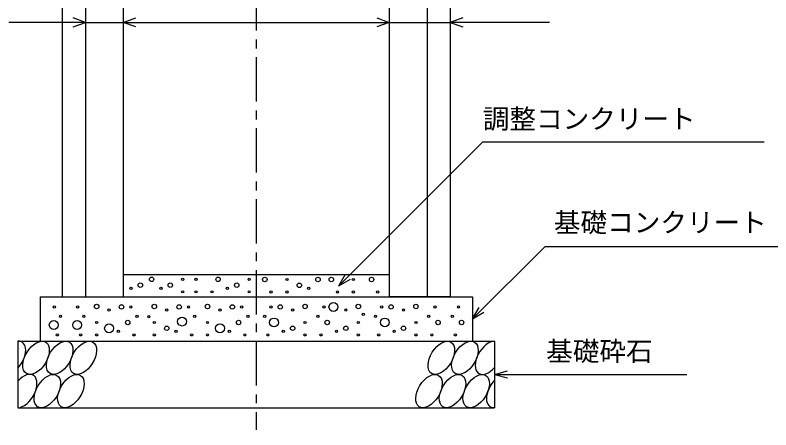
# Model space of a CAD drawing. Units: millimetres, scale not verified. Extents: x -16800 to 16800, y -5940 to 5940.
# Drawn here: x 1138 to 2842, y -1817 to -882 of the extents above; entities that cross this region are included whole.
import ezdxf
from ezdxf.enums import TextEntityAlignment as Align

# ---------------------------------------------------------------- set-up
doc = ezdxf.new("R2010")
doc.units = ezdxf.units.MM
doc.header["$LTSCALE"] = 20
doc.linetypes.add('CHAIN1', pattern=[8, 5, -1, 1, -1])
for name, color, linetype, lineweight in [('0-0_DIM', 7, 'Continuous', 25), ('0-2_HATCH', 6, 'Continuous', 25), ('0-5_OUTLINE', 3, 'Continuous', 25)]:
    doc.layers.add(name, color=color, linetype=linetype, lineweight=lineweight)
doc.styles.add('ＭＳ ゴシック', font='')
doc.styles.get('ＭＳ ゴシック').set_extended_font_data('MS Gothic')

msp = doc.modelspace()

# ---------------------------------------------------------------- linework, layer by layer
at = {"layer": '0-0_DIM', "linetype": 'CHAIN1'}
msp.add_line((1681.78, -176.66), (1681.78, -1816.66), dxfattribs=at)
at = {"layer": '0-0_DIM'}
for p, q in [((1296.78, -898.02), (1123.71, -898.02)), ((1296.78, -898.02), (1381.78, -898.02)), ((1381.78, -898.02), (1981.78, -898.02)), ((1981.78, -898.02), (2119.28, -898.02)), ((2343.32, -898.02), (2119.28, -898.02)), ((1868.1, -1491.66), (2192.57, -1167.2)), ((2192.57, -1167.2), (2826.92, -1167.2)), ((2332.94, -1403.01), (2169.28, -1566.66)), ((2332.94, -1403.01), (2979.81, -1403.01)), ((1868.1, -1491.66), (1883.1, -1465.68)), ((1868.1, -1491.66), (1894.08, -1476.66)), ((2169.28, -1566.66), (2184.28, -1540.68)), ((2169.28, -1566.66), (2195.26, -1551.66)), ((2219.28, -1691.66), (2248.26, -1683.9)), ((2219.28, -1691.66), (2652.6, -1691.66)), ((2219.28, -1691.66), (2248.26, -1699.43))]:
    msp.add_line(p, q, dxfattribs=at)
for points in [[(1268.59, -908.28), (1296.78, -898.02), (1268.59, -887.76)], [(1409.97, -908.28), (1381.78, -898.02), (1409.97, -887.76)], [(1953.59, -887.76), (1981.78, -898.02), (1953.59, -908.28)], [(2147.47, -887.76), (2119.28, -898.02), (2147.47, -908.28)]]:
    msp.add_lwpolyline(points, dxfattribs=at)
at = {"layer": '0-2_HATCH'}
for centre, radius in [((1445.66, -1477.35), 5), ((1515.75, -1477.35), 2.5), ((1545.75, -1477.35), 2.5), ((1595.66, -1477.35), 5), ((1665.75, -1477.35), 2.5), ((1700.92, -1477.63), 5), ((1750.82, -1477.63), 2.5), ((1820.92, -1477.63), 5), ((1850.92, -1477.63), 5), ((1900.82, -1477.63), 2.5), ((1941.72, -1477.63), 5), ((1399.15, -1497.48), 2.5), ((1420.17, -1490.48), 5), ((1466.69, -1497.48), 2.5), ((1487.71, -1490.48), 5), ((1616.69, -1497.48), 2.5), ((1637.71, -1490.48), 5), ((1778.86, -1490.76), 5), ((1799.89, -1497.77), 2.5), ((1515.75, -1505.36), 2.5), ((1545.75, -1505.36), 2.5), ((1581.64, -1505.36), 2.5), ((1665.75, -1505.36), 2.5), ((1714.94, -1505.65), 2.5), ((1750.82, -1505.65), 2.5), ((1864.94, -1505.65), 2.5), ((1900.82, -1505.65), 2.5), ((1955.74, -1505.65), 2.5), ((1321.75, -1538.61), 5), ((1451.75, -1538.61), 5), ((1571.75, -1538.61), 5), ((1791.82, -1538.61), 5), ((1855.74, -1539.48), 10), ((1911.82, -1538.61), 5), ((2041.82, -1538.61), 5), ((1226.18, -1539.48), 2.5), ((1278.86, -1539.48), 2.5), ((1349.79, -1546.49), 2.5), ((1377.82, -1539.48), 5), ((1398.86, -1539.48), 2.5), ((1479.79, -1546.49), 2.5), ((1507.82, -1539.48), 5), ((1528.86, -1539.48), 2.5), ((1599.79, -1546.49), 2.5), ((1627.82, -1539.48), 5), ((1648.86, -1539.48), 2.5), ((1714.71, -1539.48), 2.5), ((1735.74, -1539.48), 5), ((1763.78, -1546.49), 2.5), ((1834.71, -1539.48), 2.5), ((1883.78, -1546.49), 2.5), ((1964.71, -1539.48), 2.5), ((1985.74, -1539.48), 5), ((2013.78, -1546.49), 2.5), ((2084.71, -1539.48), 2.5), ((2137.69, -1539.48), 2.5), ((1240.2, -1560.49), 2.5), ((1292.87, -1560.49), 2.5), ((1412.87, -1560.49), 2.5), ((1439.33, -1561.4), 2.5), ((1514.36, -1572.5), 10), ((1542.87, -1560.49), 2.5), ((1662.87, -1560.49), 2.5), ((1700.69, -1560.49), 2.5), ((1721.72, -1574.5), 10), ((1820.69, -1560.49), 2.5), ((1923.16, -1556.18), 2.5), ((1950.69, -1560.49), 2.5), ((1971.72, -1574.5), 10), ((2070.69, -1560.49), 2.5), ((2123.67, -1560.49), 2.5), ((1225.02, -1580.19), 10), ((1277.69, -1580.19), 10), ((1321.75, -1574.5), 2.5), ((1349.79, -1587.63), 10), ((1391.84, -1574.5), 5), ((1451.75, -1574.5), 2.5), ((1479.79, -1587.63), 5), ((1571.75, -1574.5), 2.5), ((1599.79, -1587.63), 10), ((1641.84, -1574.5), 5), ((1763.78, -1587.63), 5), ((1791.82, -1574.5), 2.5), ((1841.72, -1574.5), 5), ((1883.78, -1587.63), 5), ((1911.82, -1574.5), 2.5), ((2013.78, -1587.63), 5), ((2041.82, -1574.5), 2.5), ((2091.72, -1574.5), 5), ((2144.7, -1574.5), 5), ((1233.19, -1602.51), 2.5), ((1285.86, -1602.51), 2.5), ((1321.75, -1602.51), 2.5), ((1370.82, -1594.64), 2.5), ((1405.86, -1602.51), 2.5), ((1451.75, -1602.51), 2.5), ((1500.82, -1594.64), 2.5), ((1535.86, -1602.51), 2.5), ((1571.75, -1602.51), 2.5), ((1620.82, -1594.64), 2.5), ((1655.86, -1602.51), 2.5), ((1707.7, -1602.51), 2.5), ((1742.75, -1594.64), 2.5), ((1791.82, -1602.51), 2.5), ((1827.7, -1602.51), 2.5), ((1862.75, -1594.64), 2.5), ((1911.82, -1602.51), 2.5), ((1957.7, -1602.51), 2.5), ((1992.75, -1594.64), 2.5), ((2041.82, -1602.51), 2.5), ((2077.7, -1602.51), 2.5), ((2130.68, -1602.51), 2.5)]:
    msp.add_circle(centre, radius, dxfattribs=at)
for centre, start_param, end_param in [((1131.92, -1654.18), 4.385593, 6.6745444), ((2205.42, -1654.18), 0.3357715, 4.4411806), ((1157.24, -1729.17), 3.5111464, 7.548991), ((2230.74, -1729.17), 1.2110787, 3.5658734)]:
    msp.add_ellipse(centre, major_axis=(21.81, 35.31), ratio=0.5792, start_param=start_param, end_param=end_param, dxfattribs=at)
for centre in [(1185.13, -1654.18), (1238.34, -1654.18), (1291.54, -1654.18), (2099.01, -1654.18), (2152.22, -1654.18), (1210.45, -1729.17), (1263.66, -1729.17), (2071.12, -1729.17), (2124.33, -1729.17), (2177.54, -1729.17)]:
    msp.add_ellipse(centre, major_axis=(21.81, 35.31), ratio=0.5792, dxfattribs=at)
at = {"layer": '0-5_OUTLINE'}
for p, q in [((1244.28, -259.66), (1244.28, -1516.66)), ((2119.28, -259.66), (2119.28, -1516.66)), ((1296.78, -466.66), (1296.78, -1516.66)), ((1381.78, -466.66), (1381.78, -1516.66)), ((1981.78, -466.66), (1981.78, -1516.66)), ((2066.78, -466.66), (2066.78, -1516.66)), ((1381.78, -1466.66), (1981.78, -1466.66)), ((1194.28, -1516.66), (1194.28, -1616.66)), ((1194.28, -1516.66), (2169.28, -1516.66)), ((1244.28, -1516.66), (1381.78, -1516.66)), ((2119.28, -1516.66), (1981.78, -1516.66)), ((2169.28, -1516.66), (2169.28, -1616.66)), ((1144.28, -1616.66), (1144.28, -1766.66)), ((1144.28, -1616.66), (2219.28, -1616.66)), ((2219.28, -1616.66), (2219.28, -1766.66)), ((1144.28, -1766.66), (2219.28, -1766.66))]:
    msp.add_line(p, q, dxfattribs=at)

# ---------------------------------------------------------------- texts
at = {"layer": '0-0_DIM', "style": 'ＭＳ ゴシック'}
for s, p in [('調整コンクリート', (2192.57, -1150.77)), ('基礎コンクリート', (2352.94, -1384.27)), ('基礎砕石', (2335.6, -1674.49))]:
    msp.add_text(s, height=43.99, dxfattribs=at).set_placement(p, align=Align.BOTTOM_LEFT)

doc.saveas('drawing.dxf')
